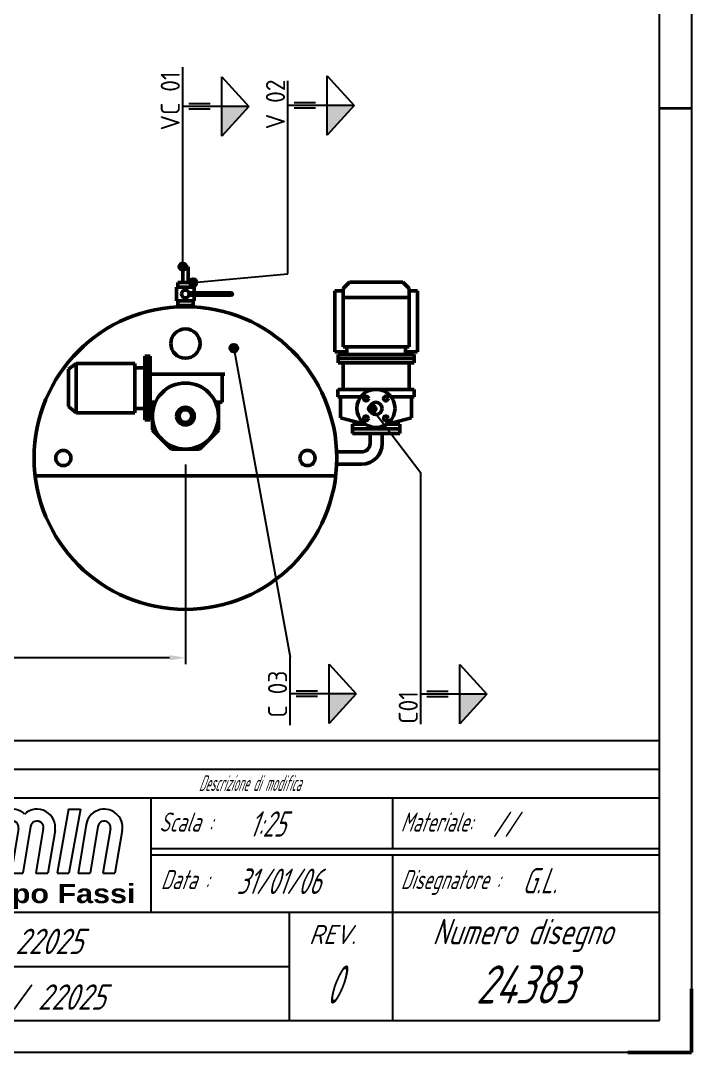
# Model space of a CAD drawing. Header units: millimetres. Extents: x 0 to 10500, y 0 to 7425.
# Drawn here: x 7863 to 10500, y 0 to 4057 of the extents above; entities that cross this region are included whole.
import ezdxf
from ezdxf.enums import TextEntityAlignment as Align

# ---------------------------------------------------------------- set-up
doc = ezdxf.new("R2010")
doc.units = ezdxf.units.MM
doc.header["$LTSCALE"] = 25
doc.linetypes.add('AM_ISO02W050', pattern=[7.5, 6, -1.5])
doc.linetypes.add('DAPIANO', pattern=[0])
for name, color, linetype, lineweight in [('AM_0', 7, 'Continuous', 50), ('AM_3', 6, 'AM_ISO02W050', 25), ('AM_5', 3, 'Continuous', 25), ('AM_8', 1, 'Continuous', 25), ('AM_BOR', 7, 'Continuous', 50)]:
    doc.layers.add(name, color=color, linetype=linetype, lineweight=lineweight)
doc.styles.get("Standard").update_dxf_attribs({"font": 'ISOCP.SHX'})
doc.dimstyles.new('AM_ISO$0', dxfattribs={"dimtxt": 3.5, "dimasz": 2.5, "dimexe": 1, "dimexo": 1, "dimgap": 1.5, "dimtad": 1, "dimdsep": 46, "dimtxsty": 'Standard', "dimcen": 0, "dimclrd": 256, "dimclre": 256, "dimclrt": 2, "dimadec": 0, "dimazin": 2, "dimtp": 0.1, "dimtm": 0.1, "dimtfac": 0.71, "dimtdec": 3, "dimtmove": 0, "dimatfit": 3, "dimfxl": 1, "dimlwd": -1, "dimlwe": -1, "dimarcsym": 1})

# ---------------------------------------------------------------- blocks, each defined once
blk = doc.blocks.new('AM_TMP2')
at = {"layer": 'AM_0', "color": 3, "linetype": 'Continuous'}
for p, q in [((4724.87, 1910.43), (3543.13, 1910.43)), ((4729, 1840.43), (4729, 1842.39))]:
    blk.add_line(p, q, dxfattribs=at)
for centre, radius in [((4134, 1840.43), 595), ((3654, 1840.43), 30), ((4614, 1840.43), 30), ((4134, 1675.43), 30), ((4134, 1390.43), 57.5)]:
    blk.add_circle(centre, radius, dxfattribs=at)
blk = doc.blocks.new('L')
at = {"layer": 'AM_0', "color": 3, "linetype": 'Continuous'}
for p, q in [((4004, 1730.43), (4079, 1805.43)), ((4189, 1805.43), (4079, 1805.43)), ((4189, 1805.43), (4264, 1730.43)), ((4004, 1620.43), (4004, 1730.43)), ((4264, 1620.43), (4264, 1730.43)), ((3974.97, 1440.43), (3974.97, 1690.43)), ((3975, 1690.43), (3995, 1690.43)), ((3984.97, 1440.43), (3984.97, 1690.43)), ((3995, 1440.43), (3995, 1690.43)), ((3674.97, 1638.28), (3704.97, 1662.43)), ((3674.97, 1490.43), (3674.97, 1638.28)), ((3704.97, 1662.43), (3934.97, 1662.43)), ((3704.97, 1662.43), (3704.97, 1468.43)), ((3934.97, 1468.43), (3934.97, 1662.43)), ((3934.97, 1645.43), (3974.97, 1645.43)), ((3995, 1620.43), (4016.21, 1620.43)), ((4251.79, 1620.43), (4278, 1620.43)), ((4278, 1510.43), (4278, 1620.43)), ((3995, 1510.43), (4289, 1510.43)), ((3995, 1510.43), (4278, 1510.43)), ((3704.97, 1468.43), (3674.97, 1490.43)), ((3704.97, 1468.43), (3934.97, 1468.43)), ((3934.97, 1485.43), (3974.97, 1485.43)), ((3975, 1440.43), (3995, 1440.43))]:
    blk.add_line(p, q, dxfattribs=at)
for radius in [130, 35, 25, 25]:
    blk.add_circle((4134, 1675.43), radius, dxfattribs=at)
blk = doc.blocks.new('AM_TMP28')
at = {"layer": 'AM_0', "color": 7, "linetype": 'Continuous'}
for p, q in [((4779, 2531.4), (4754, 2506.4)), ((4779, 2531.4), (4989, 2531.4)), ((4989, 2531.4), (5014, 2506.4)), ((4721, 2498.4), (4721, 2258.4)), ((4721, 2498.4), (4754, 2498.4)), ((4754, 2506.4), (4754, 2277.4)), ((5014, 2506.4), (5014, 2277.4)), ((5014, 2498.4), (5047, 2498.4)), ((5047, 2498.4), (5047, 2258.4)), ((4754, 2471.4), (5014, 2471.4)), ((4754, 2277.4), (5014, 2277.4)), ((4769, 2277.4), (4769, 2247.4)), ((4999, 2277.4), (4999, 2247.4)), ((4721, 2258.4), (4769, 2258.4)), ((4734, 2247.4), (4734, 2231.4)), ((4734, 2247.4), (5034, 2247.4)), ((4734, 2231.4), (5034, 2231.4)), ((4734, 2215.4), (4734, 2231.4)), ((4999, 2258.4), (5047, 2258.4)), ((5034, 2247.4), (5034, 2231.4)), ((5034, 2215.4), (5034, 2231.4)), ((4734, 2215.4), (5034, 2215.4)), ((4754, 2215.4), (4754, 2110.5)), ((5014, 2110.5), (5014, 2215.4)), ((4733.1, 2110.5), (4733.1, 2080.5)), ((4733.1, 2110.5), (5033.1, 2110.5)), ((5033.1, 2110.5), (5033.1, 2080.5)), ((4733.1, 2080.5), (4823.1, 2080.5)), ((4743.1, 2080.5), (4743.1, 1998.8)), ((4943.1, 2080.5), (5033.1, 2080.5)), ((5023.1, 2080.5), (5023.1, 1998.8)), ((4843.1, 1972), (4743.1, 1998.8)), ((4923.1, 1972), (5023.1, 1998.8)), ((4791.5, 1973.4), (4791.5, 1955.4)), ((4791.5, 1973.4), (4840.9, 1973.4)), ((4791.5, 1955.4), (4976.5, 1955.4)), ((4791.5, 1937.4), (4791.5, 1955.4)), ((4925.3, 1973.4), (4976.5, 1973.4)), ((4976.5, 1973.4), (4976.5, 1955.4)), ((4976.5, 1937.4), (4976.5, 1955.4)), ((4791.5, 1937.4), (4976.5, 1937.4)), ((4860, 1897.4), (4860, 1937.4)), ((4908, 1897.4), (4908, 1937.4)), ((4827, 1864.4), (4728.5, 1864.4)), ((4827, 1816.4), (4728.5, 1816.4))]:
    blk.add_line(p, q, dxfattribs=at)
for centre, radius in [((4883.1, 2035.5), 75), ((4844.2, 2074.3), 9), ((4922, 2074.3), 9), ((4883.1, 2035.5), 24), ((4844.2, 1996.6), 9), ((4922, 1996.6), 9)]:
    blk.add_circle(centre, radius, dxfattribs=at)
for radius in [33, 81]:
    blk.add_arc((4827, 1897.4), radius, 270, 0, dxfattribs=at)
blk = doc.blocks.new('AM_TMP211')
at = {"layer": 'AM_0', "color": 7, "linetype": 'Continuous'}
for p, q in [((4099, 1222.93), (4169, 1222.93)), ((4099, 1222.93), (4099, 1167.93)), ((4104, 1240.43), (4164, 1240.43)), ((4104, 1240.43), (4104, 1222.93)), ((4164, 1240.43), (4164, 1222.93)), ((4169, 1222.93), (4169, 1200.43)), ((4314, 1190.43), (4148.14, 1190.43)), ((4314, 1200.43), (4149, 1200.43)), ((4169, 1190.43), (4169, 1167.93)), ((4099, 1167.93), (4169, 1167.93)), ((4104, 1167.93), (4104, 1150.43)), ((4104, 1150.43), (4164, 1150.43)), ((4152.86, 1150.43), (4115.14, 1150.43)), ((4123.5, 1150.43), (4123.5, 1088.156)), ((4144.5, 1150.43), (4144.5, 1088.156)), ((4164, 1167.93), (4164, 1150.43)), ((4144.5, 1088.156), (4123.5, 1088.156))]:
    blk.add_line(p, q, dxfattribs=at)
blk.add_circle((4134, 1195.43), 15, dxfattribs=at)
blk.add_arc((4314, 1195.43), 5, 272.335, 87.6651, dxfattribs=at)
blk = doc.blocks.new('*D14')
at = {"layer": 'AM_5', "transparency": 16777216}
for p, q in [((6310.8, 2312.1), (6310.8, 1526.7)), ((8510.8, 2312.1), (8510.8, 1526.7)), ((8448.3, 1551.7), (6373.3, 1551.7))]:
    blk.add_line(p, q, dxfattribs=at)
for points in [[(6373.3, 1562.2), (6373.3, 1541.3), (6310.8, 1551.7)], [(8448.3, 1562.2), (8448.3, 1541.3), (8510.8, 1551.7)]]:
    blk.add_solid(points, dxfattribs=at)
at = {"layer": 'Defpoints', "color": 0, "transparency": 16777216}
for p in [(6310.8, 2337.1), (8510.8, 2337.1), (6310.8, 1551.7)]:
    blk.add_point(p, dxfattribs=at)
at = {"layer": 'AM_5', "color": 2, "transparency": 16777216, "insert": (7410.8, 1633), "char_height": 87.5, "attachment_point": 5}
blk.add_mtext('2200', dxfattribs=at)
blk = doc.blocks.new('A3')
for p, q in [((415, 5), (415, 292)), ((5, 5), (415, 5))]:
    blk.add_line(p, q)
at = {"layer": 'AM_BOR', "color": 1, "lineweight": 25}
for p, q in [((420, 297), (420, 0)), ((420, 0), (0, 0))]:
    blk.add_line(p, q, dxfattribs=at)
at = {"layer": 'AM_BOR', "color": 2, "lineweight": 35}
blk.add_line((415, 148.5), (420, 148.5), dxfattribs=at)
at = {"layer": 'AM_BOR'}
for q in [(420, 10), (410, 0)]:
    blk.add_line((420, 0), q, dxfattribs=at)
blk = doc.blocks.new('RAMALLUMIN')
at = {"color": 7, "linetype": 'Continuous'}
for p, q in [((0, 44), (-180, 44)), ((-169, 44), (-169, 35)), ((-149, 44), (-149, 35)), ((-126, 44), (-126, 35)), ((0, 35), (-180, 35)), ((-80, 35), (-80, 17)), ((-42, 35), (-42, 27)), ((-123.93, 26.54), (-122.77, 33.25)), ((-122.77, 33.25), (-120.9, 33.25)), ((-122.08, 26.21), (-120.9, 33.25)), ((-118.5, 26.53), (-117.34, 33.25)), ((-117.34, 33.25), (-115.47, 33.25)), ((-116.65, 26.21), (-115.47, 33.25)), ((-113.07, 26.54), (-111.91, 33.25)), ((-111.91, 33.25), (-110.04, 33.25)), ((-111.22, 26.21), (-110.04, 33.25)), ((-109.24, 25.88), (-108.02, 33.25)), ((-108.02, 33.25), (-106.15, 33.25)), ((-107.39, 25.59), (-106.15, 33.25)), ((-92.96, 33.25), (-94.76, 23.17)), ((-92.96, 33.25), (-91.09, 33.25)), ((-91.09, 33.25), (-92.89, 23.17)), ((-155.54, 30.83), (-156.78, 23.17)), ((-153.69, 30.53), (-154.91, 23.17)), ((-152.41, 29.4), (-152.67, 27.78)), ((-148.31, 30.83), (-149.55, 23.17)), ((-146.45, 30.58), (-146.78, 29.06)), ((-144.49, 30.12), (-144.76, 29.06)), ((-142.63, 29.88), (-143.79, 23.17)), ((-141.08, 30.83), (-142.32, 23.17)), ((-139.23, 30.53), (-140.45, 23.17)), ((-137.24, 30.2), (-138.43, 23.17)), ((-135.34, 30.53), (-136.56, 23.17)), ((-133.36, 30.2), (-134.54, 23.17)), ((-131.51, 29.88), (-132.67, 23.17)), ((-129.96, 30.83), (-131.2, 23.17)), ((-128.11, 30.58), (-128.43, 29.06)), ((-126.14, 30.12), (-126.41, 29.06)), ((-124.28, 29.88), (-125.44, 23.17)), ((-104.64, 30.83), (-105.88, 23.17)), ((-102.79, 30.53), (-104.01, 23.17)), ((-100.81, 30.2), (-101.99, 23.17)), ((-98.91, 30.53), (-100.12, 23.17)), ((-96.92, 30.2), (-98.1, 23.17)), ((-95.07, 29.88), (-96.23, 23.17)), ((-90.18, 30.83), (-91.42, 23.17)), ((-88.33, 30.53), (-89.55, 23.17)), ((-86.35, 30.2), (-87.53, 23.17)), ((-84.5, 29.88), (-85.66, 23.17)), ((-144.76, 29.06), (-146.78, 29.06)), ((-126.41, 29.06), (-128.43, 29.06)), ((-152.3, 26.83), (-152.89, 23.17)), ((-150.46, 26.52), (-151.02, 23.17)), ((-147.08, 27.2), (-147.68, 23.17)), ((-145.06, 27.2), (-147.08, 27.2)), ((-145.06, 27.2), (-145.66, 23.17)), ((-128.73, 27.2), (-129.33, 23.17)), ((-126.71, 27.2), (-128.73, 27.2)), ((-126.71, 27.2), (-127.31, 23.17)), ((-42, 26), (-42, 0)), ((-121.09, 25.04), (-119.51, 25.04)), ((-119.51, 25.04), (-119.51, 23.17)), ((-115.66, 25.04), (-114.08, 25.04)), ((-114.08, 25.04), (-114.08, 23.17)), ((-154.91, 23.17), (-156.78, 23.17)), ((-152.89, 23.17), (-151.02, 23.17)), ((-149.55, 23.17), (-147.68, 23.17)), ((-145.66, 23.17), (-143.79, 23.17)), ((-142.32, 23.17), (-140.45, 23.17)), ((-138.43, 23.17), (-136.56, 23.17)), ((-134.54, 23.17), (-132.67, 23.17)), ((-131.2, 23.17), (-129.33, 23.17)), ((-127.31, 23.17), (-125.44, 23.17)), ((-121.09, 23.17), (-119.51, 23.17)), ((-115.66, 23.17), (-114.08, 23.17)), ((-105.88, 23.17), (-104.01, 23.17)), ((-101.99, 23.17), (-100.12, 23.17)), ((-98.1, 23.17), (-96.23, 23.17)), ((-94.76, 23.17), (-92.89, 23.17)), ((-91.42, 23.17), (-89.55, 23.17)), ((-87.53, 23.17), (-85.66, 23.17)), ((0, 17), (-180, 17)), ((-169.8, 0), (-169.8, 17)), ((-58.25, 17), (-58.25, 0))]:
    blk.add_line(p, q, dxfattribs=at)
at = {"linetype": 'DAPIANO'}
blk.add_line((-180, 44), (-180, 0), dxfattribs=at)
at = {"color": 3, "linetype": 'Continuous'}
for p, q in [((0, 39.5), (-180, 39.5)), ((-165.67, 34.09), (-164.52, 34.09)), ((-163.37, 31.08), (-165.67, 34.09)), ((-162.64, 31.63), (-164.52, 34.09)), ((-163.97, 34.09), (-162.83, 34.09)), ((-162.3, 31.9), (-163.97, 34.09)), ((-161.58, 32.45), (-162.83, 34.09)), ((-162.28, 34.09), (-161.13, 34.09)), ((-161.23, 32.72), (-162.28, 34.09)), ((-160.51, 33.27), (-161.13, 34.09)), ((-166.96, 33.81), (-178.74, 18.46)), ((-165.81, 33.8), (-177.59, 18.46)), ((-165.54, 33.45), (-177.05, 18.46)), ((-164.96, 32.7), (-175.89, 18.46)), ((-164.96, 32.7), (-165.54, 33.45)), ((-164.69, 32.34), (-175.35, 18.46)), ((-164.12, 31.59), (-174.2, 18.46)), ((-164.12, 31.59), (-164.69, 32.34)), ((-167.09, 25.36), (-163.37, 30.21)), ((-162.64, 29.66), (-166.37, 24.8)), ((-162.3, 29.39), (-166.02, 24.54)), ((-161.58, 28.83), (-165.3, 23.99)), ((-164.96, 23.72), (-161.23, 28.57)), ((-160.51, 28.01), (-164.24, 23.17)), ((0, 27), (-80, 27)), ((0, 26), (-80, 26)), ((-165.05, 21.2), (-162.02, 18.46)), ((-164.76, 21.52), (-161.38, 18.46)), ((-164.15, 22.19), (-160.02, 18.46)), ((-166.56, 19.52), (-165.39, 18.46)), ((-165.95, 20.2), (-164.03, 18.46)), ((-165.66, 20.52), (-163.38, 18.46)), ((-177.59, 18.46), (-178.74, 18.46)), ((-175.89, 18.46), (-177.05, 18.46)), ((-174.2, 18.46), (-175.35, 18.46)), ((-164.03, 18.46), (-165.39, 18.46)), ((-162.02, 18.46), (-163.38, 18.46)), ((-160.02, 18.46), (-161.38, 18.46)), ((-180, 8.5), (-58.25, 8.5))]:
    blk.add_line(p, q, dxfattribs=at)
blk.add_circle((-169.27, 33.38), 0.797, dxfattribs=at)
for centre, radius, start, end in [((-166.39, 33.38), 0.716, 37.0199, 142.98), ((-163.94, 30.65), 3.41, 322.445, 37.4711), ((-163.94, 30.65), 4.32, 322.454, 37.4451), ((-163.94, 30.65), 0.714, 322.471, 37.437), ((-163.93, 30.65), 1.62, 322.481, 37.4257), ((-163.94, 30.65), 2.06, 322.479, 37.4362), ((-163.94, 30.65), 2.97, 322.454, 37.471), ((-163.67, 22.73), 4.32, 142.447, 227.885), ((-163.67, 22.73), 3.41, 142.481, 227.842), ((-163.67, 22.73), 2.97, 142.472, 227.803), ((-163.67, 22.73), 2.06, 142.454, 227.876), ((-163.67, 22.73), 1.63, 142.445, 227.849), ((-163.67, 22.73), 0.722, 142.454, 227.902)]:
    blk.add_arc(centre, radius, start, end, dxfattribs=at)
at = {"color": 7, "linetype": 'Continuous'}
for centre, radius, start, end in [((-152.7, 30.37), 2.88, 313.405, 170.827), ((-145.47, 30.37), 2.88, 350.208, 170.835), ((-138.24, 30.37), 2.88, 47.375, 170.82), ((-134.35, 30.37), 2.88, 350.199, 132.556), ((-127.12, 30.37), 2.88, 350.208, 170.835), ((-101.8, 30.37), 2.88, 47.375, 170.82), ((-97.91, 30.37), 2.88, 350.208, 132.556), ((-87.34, 30.37), 2.88, 350.218, 170.81), ((-152.7, 30.37), 1.01, 286.495, 170.628), ((-145.47, 30.37), 1.01, 345.758, 168.018), ((-138.24, 30.37), 1.01, 350.428, 170.643), ((-134.35, 30.37), 1.01, 350.428, 170.634), ((-127.12, 30.37), 1.01, 345.758, 168.018), ((-101.8, 30.37), 1.01, 350.428, 170.634), ((-97.91, 30.37), 1.01, 350.409, 170.661), ((-87.34, 30.37), 1.01, 350.428, 170.643), ((-153.3, 26.99), 1.01, 350.897, 51.1434), ((-153.3, 26.99), 2.88, 350.481, 26.4345), ((-121.09, 26.05), 2.88, 170.208, 270), ((-121.09, 26.05), 1.01, 170.428, 270), ((-115.66, 26.05), 2.88, 170.218, 270), ((-115.66, 26.05), 1.01, 170.428, 270), ((-110.23, 26.05), 2.88, 170.208, 350.827), ((-110.23, 26.05), 1.01, 170.428, 350.643)]:
    blk.add_arc(centre, radius, start, end, dxfattribs=at)
at = {"color": 1, "linetype": 'Continuous', "oblique": 20, "width": 0.5}
for s, p in [('Indice', (-174, 36.1)), ('Data', (-159, 36.1)), ('Verificato', (-137.5, 36.1)), ('Descrizione di modifica', (-64.47, 36.1))]:
    blk.add_text(s, height=2.5, dxfattribs=at).set_placement(p, align=Align.CENTER)
at = {"color": 3, "linetype": 'Continuous'}
blk.add_text('R', height=0.864, dxfattribs=at).set_placement((-169.52, 32.95))
at = {"color": 3, "linetype": 'Continuous', "oblique": 20}
for s, height, width, p in [('Scala :', 3, 0.75, (-78.7, 29.73)), ('Materiale:', 3, 0.7, (-40.72, 29.73)), ('Data :', 3, 0.75, (-78.46, 20.68)), ('Disegnatore :', 3, 0.7, (-40.72, 20.68)), ('Bienate di Magnago - Italy', 3.5, 0.7, (-156.78, 18.44)), ('Numero disegno', 4, 0.8, (-35.74, 11.99))]:
    blk.add_text(s, height=height, dxfattribs=dict(at, width=width)).set_placement(p)
blk.add_text('REV.', height=3, dxfattribs=at).set_placement((-55.15, 12.04))
at = {"color": 2, "insert": (-113.34, 17.57), "char_height": 3, "attachment_point": 7}
blk.add_mtext('{\\fArial Black|b1|i0|c0|p34;Gruppo Fassi}', dxfattribs=at)
at = {"color": 3, "linetype": 'Continuous', "oblique": 20, "width": 0.7}
for tag, p in [('INDICE', (-174.38, 40.36)), ('DATAREV', (-158.57, 40.36)), ('VERIFICATO', (-137.17, 40.36)), ('DESCRIZMOD', (-62.08, 40.36))]:
    blk.add_attdef(tag, text='', height=2.5, dxfattribs=at).set_placement(p, align=Align.CENTER)
at = {"color": 2, "linetype": 'Continuous', "oblique": 20, "width": 0.7}
for tag, p in [('GEN-TITLE-SCA', (-64.53, 28.92)), ('MATERIALE', (-26.31, 28.88)), ('DATA', (-66.53, 19.91)), ('DISEGN.', (-21.62, 20)), ('P1', (-178.08, 10.45)), ('P2', (-178.08, 1.7))]:
    blk.add_attdef(tag, p, '', height=4, dxfattribs=at)
at = {"color": 7, "linetype": 'Continuous', "oblique": 20, "width": 0.85}
for tag, p in [('DESCRIZIONE1', (-167.25, 10.45)), ('DESCRIZIONE2', (-167.97, 1.7))]:
    blk.add_attdef(tag, p, '', height=4, dxfattribs=at)
at = {"color": 7, "linetype": 'Continuous', "oblique": 20}
for tag, width, p in [('REV', 0.55, (-51.41, 2.68)), ('DISEGNO', 0.8, (-21.14, 2.68))]:
    blk.add_attdef(tag, text='', height=6, dxfattribs=dict(at, width=width)).set_placement(p, align=Align.CENTER)

msp = doc.modelspace()

# ---------------------------------------------------------------- linework, layer by layer
msp.add_line((9244.768, 2531.034), (9435.958, 2279.446))
at = {"layer": 'AM_3', "color": 1, "linetype": 'Continuous'}
for p, q in [((8500.064, 3106.022), (8483.664, 3089.617)), ((8483.664, 3089.147), (8500.514, 3106.022)), ((8483.664, 3090.102), (8499.564, 3106.007)), ((8501.014, 3106.007), (8483.664, 3088.687)), ((8483.714, 3088.237), (8501.464, 3105.982)), ((8499.064, 3105.977), (8483.714, 3090.602)), ((8501.864, 3105.947), (8483.714, 3087.802)), ((8483.764, 3091.122), (8498.564, 3105.927)), ((8483.764, 3087.377), (8502.314, 3105.902)), ((8498.014, 3105.862), (8483.814, 3091.662)), ((8502.714, 3105.847), (8483.814, 3086.962)), ((8483.914, 3086.552), (8503.114, 3105.782)), ((8483.914, 3092.217), (8497.464, 3105.772)), ((8503.514, 3105.712), (8483.964, 3086.157)), ((8496.864, 3105.662), (8484.014, 3092.802)), ((8484.064, 3085.767), (8503.914, 3105.632)), ((8504.314, 3105.542), (8484.164, 3085.382)), ((8484.164, 3093.417), (8496.264, 3105.522)), ((8484.214, 3085.007), (8504.664, 3105.442)), ((8495.614, 3105.342), (8484.314, 3094.062)), ((8505.064, 3105.342), (8484.364, 3084.642)), ((8484.464, 3084.282), (8505.414, 3105.232)), ((8484.564, 3094.757), (8494.914, 3105.122)), ((8505.764, 3105.112), (8484.564, 3083.927)), ((8484.714, 3083.577), (8506.114, 3104.987)), ((8506.464, 3104.857), (8484.814, 3083.237)), ((8494.164, 3104.847), (8484.814, 3095.502)), ((8484.964, 3082.902), (8506.764, 3104.722)), ((8507.114, 3104.577), (8485.114, 3082.572)), ((8485.164, 3096.327), (8493.364, 3104.492)), ((8485.264, 3082.252), (8507.414, 3104.432)), ((8507.764, 3104.277), (8485.414, 3081.932)), ((8485.564, 3081.622), (8508.064, 3104.117)), ((8492.414, 3104.022), (8485.664, 3097.267)), ((8508.364, 3103.952), (8485.714, 3081.312)), ((8485.914, 3081.012), (8508.664, 3103.782)), ((8508.964, 3103.607), (8486.064, 3080.717)), ((8486.264, 3080.427), (8509.264, 3103.427)), ((8486.364, 3098.427), (8491.264, 3103.337)), ((8509.564, 3103.242), (8486.464, 3080.142)), ((8486.614, 3079.857), (8509.814, 3103.052)), ((8510.114, 3102.857), (8486.814, 3079.582)), ((8487.014, 3079.312), (8510.364, 3102.657)), ((8510.614, 3102.452), (8487.214, 3079.047)), ((8487.464, 3078.787), (8510.914, 3102.242)), ((8511.164, 3102.027), (8487.664, 3078.527)), ((8489.314, 3101.852), (8487.814, 3100.382)), ((8487.864, 3078.277), (8511.414, 3101.807)), ((8511.664, 3101.582), (8488.114, 3078.032)), ((8488.314, 3077.787), (8511.914, 3101.352)), ((8512.114, 3101.117), (8488.564, 3077.552)), ((8488.814, 3077.317), (8512.364, 3100.877)), ((8512.614, 3100.637), (8489.064, 3077.087)), ((8489.314, 3076.867), (8512.814, 3100.387)), ((8513.014, 3100.137), (8489.564, 3076.647)), ((8489.814, 3076.432), (8513.264, 3099.877)), ((8513.464, 3099.617), (8490.064, 3076.222)), ((8490.314, 3076.022), (8513.664, 3099.347)), ((8513.864, 3099.077), (8490.614, 3075.822)), ((8490.864, 3075.627), (8514.064, 3098.802)), ((8514.264, 3098.517), (8491.164, 3075.437)), ((8491.464, 3075.252), (8514.414, 3098.232)), ((8514.614, 3097.942), (8491.764, 3075.072)), ((8492.014, 3074.897), (8514.764, 3097.642)), ((8514.964, 3097.342), (8492.364, 3074.727)), ((8492.664, 3074.567), (8515.114, 3097.032)), ((8515.264, 3096.722), (8492.964, 3074.407)), ((8493.264, 3074.252), (8515.414, 3096.402)), ((8515.564, 3096.077), (8493.614, 3074.107)), ((8493.914, 3073.967), (8515.714, 3095.747)), ((8515.864, 3095.412), (8494.264, 3073.832)), ((8494.614, 3073.702), (8515.964, 3095.067)), ((8516.114, 3094.722), (8494.964, 3073.577)), ((8495.314, 3073.462), (8516.214, 3094.367)), ((8516.314, 3094.002), (8495.664, 3073.352)), ((8496.064, 3073.252), (8516.414, 3093.632)), ((8516.514, 3093.257), (8496.414, 3073.157)), ((8496.814, 3073.067), (8516.614, 3092.872)), ((8516.714, 3092.482), (8497.214, 3072.987)), ((8497.614, 3072.917), (8516.764, 3092.082)), ((8516.814, 3091.672), (8498.014, 3072.852)), ((8498.414, 3072.802), (8516.864, 3091.257)), ((8516.914, 3090.827), (8498.864, 3072.757)), ((8499.314, 3072.722), (8516.964, 3090.387)), ((8516.964, 3089.942), (8499.764, 3072.702)), ((8500.214, 3072.692), (8516.964, 3089.477)), ((8516.964, 3089.002), (8500.664, 3072.697)), ((8501.164, 3072.712), (8516.964, 3088.517)), ((8516.914, 3088.012), (8501.664, 3072.747)), ((8502.214, 3072.797), (8516.864, 3087.487)), ((8516.814, 3086.947), (8502.714, 3072.867)), ((8503.314, 3072.957), (8516.714, 3086.382)), ((8516.614, 3085.792), (8503.864, 3073.077)), ((8504.514, 3073.227), (8516.464, 3085.172)), ((8516.264, 3084.517), (8505.164, 3073.412)), ((8505.864, 3073.642), (8516.064, 3083.817)), ((8515.764, 3083.057), (8506.614, 3073.927)), ((8507.464, 3074.302), (8515.364, 3082.212)), ((8514.864, 3081.242), (8508.464, 3074.802)), ((8509.664, 3075.557), (8514.114, 3080.017)), ((8540.564, 3043.748), (8524.164, 3027.343)), ((8524.164, 3026.873), (8541.014, 3043.748)), ((8524.164, 3027.828), (8540.064, 3043.733)), ((8541.514, 3043.733), (8524.164, 3026.413)), ((8524.214, 3025.963), (8541.964, 3043.708)), ((8539.564, 3043.703), (8524.214, 3028.328)), ((8542.364, 3043.673), (8524.214, 3025.528)), ((8524.264, 3028.848), (8539.064, 3043.653)), ((8524.264, 3025.103), (8542.814, 3043.628)), ((8538.514, 3043.588), (8524.314, 3029.388)), ((8543.214, 3043.573), (8524.314, 3024.688)), ((8524.414, 3024.278), (8543.614, 3043.508)), ((8524.414, 3029.943), (8537.964, 3043.498)), ((8544.014, 3043.438), (8524.464, 3023.883)), ((8537.364, 3043.388), (8524.514, 3030.528)), ((8524.564, 3023.493), (8544.414, 3043.358)), ((8544.814, 3043.268), (8524.664, 3023.108)), ((8524.664, 3031.143), (8536.764, 3043.248)), ((8524.714, 3022.733), (8545.164, 3043.168)), ((8536.114, 3043.068), (8524.814, 3031.788)), ((8545.564, 3043.068), (8524.864, 3022.368)), ((8524.964, 3022.008), (8545.914, 3042.958)), ((8525.064, 3032.483), (8535.414, 3042.848)), ((8546.264, 3042.838), (8525.064, 3021.653)), ((8525.214, 3021.303), (8546.614, 3042.713)), ((8546.964, 3042.583), (8525.314, 3020.963)), ((8534.664, 3042.573), (8525.314, 3033.228)), ((8525.464, 3020.628), (8547.264, 3042.448)), ((8547.614, 3042.303), (8525.614, 3020.298)), ((8525.664, 3034.053), (8533.864, 3042.218)), ((8525.764, 3019.978), (8547.914, 3042.158)), ((8548.264, 3042.003), (8525.914, 3019.658)), ((8526.064, 3019.348), (8548.564, 3041.843)), ((8532.914, 3041.748), (8526.164, 3034.993)), ((8548.864, 3041.678), (8526.214, 3019.038)), ((8526.414, 3018.738), (8549.164, 3041.508)), ((8549.464, 3041.333), (8526.564, 3018.443)), ((8526.764, 3018.153), (8549.764, 3041.153)), ((8526.864, 3036.153), (8531.764, 3041.063)), ((8550.064, 3040.968), (8526.964, 3017.868)), ((8527.114, 3017.583), (8550.314, 3040.778)), ((8550.614, 3040.583), (8527.314, 3017.308)), ((8527.514, 3017.038), (8550.864, 3040.383)), ((8551.114, 3040.178), (8527.714, 3016.773)), ((8527.964, 3016.513), (8551.414, 3039.968)), ((8551.664, 3039.753), (8528.164, 3016.253)), ((8529.814, 3039.578), (8528.314, 3038.108)), ((8528.364, 3016.003), (8551.914, 3039.533)), ((8552.164, 3039.308), (8528.614, 3015.758)), ((8528.814, 3015.513), (8552.414, 3039.078)), ((8552.614, 3038.843), (8529.064, 3015.278)), ((8529.314, 3015.043), (8552.864, 3038.603)), ((8553.114, 3038.363), (8529.564, 3014.813)), ((8529.814, 3014.593), (8553.314, 3038.113)), ((8553.514, 3037.863), (8530.064, 3014.373)), ((8530.314, 3014.158), (8553.764, 3037.603)), ((8553.964, 3037.343), (8530.564, 3013.948)), ((8530.814, 3013.748), (8554.164, 3037.073)), ((8554.364, 3036.803), (8531.114, 3013.548)), ((8531.364, 3013.353), (8554.564, 3036.528)), ((8554.764, 3036.243), (8531.664, 3013.163)), ((8531.964, 3012.978), (8554.914, 3035.958)), ((8555.114, 3035.668), (8532.264, 3012.798)), ((8532.514, 3012.623), (8555.264, 3035.368)), ((8555.464, 3035.068), (8532.864, 3012.453)), ((8533.164, 3012.293), (8555.614, 3034.758)), ((8555.764, 3034.448), (8533.464, 3012.133)), ((8533.764, 3011.978), (8555.914, 3034.128)), ((8556.064, 3033.803), (8534.114, 3011.833)), ((8534.414, 3011.693), (8556.214, 3033.473)), ((8556.364, 3033.138), (8534.764, 3011.558)), ((8535.114, 3011.428), (8556.464, 3032.793)), ((8556.614, 3032.448), (8535.464, 3011.303)), ((8535.814, 3011.188), (8556.714, 3032.093)), ((8556.814, 3031.728), (8536.164, 3011.078)), ((8536.564, 3010.978), (8556.914, 3031.358)), ((8557.014, 3030.983), (8536.914, 3010.883)), ((8537.314, 3010.793), (8557.114, 3030.598)), ((8557.214, 3030.208), (8537.714, 3010.713)), ((8538.114, 3010.643), (8557.264, 3029.808)), ((8557.314, 3029.398), (8538.514, 3010.578)), ((8538.914, 3010.528), (8557.364, 3028.983)), ((8557.414, 3028.553), (8539.364, 3010.483)), ((8539.814, 3010.448), (8557.464, 3028.113)), ((8557.464, 3027.668), (8540.264, 3010.428)), ((8540.714, 3010.418), (8557.464, 3027.203)), ((8557.464, 3026.728), (8541.164, 3010.423)), ((8541.664, 3010.438), (8557.464, 3026.243)), ((8557.414, 3025.738), (8542.164, 3010.473)), ((8542.714, 3010.523), (8557.364, 3025.213)), ((8557.314, 3024.673), (8543.214, 3010.593)), ((8543.814, 3010.683), (8557.214, 3024.108)), ((8557.114, 3023.518), (8544.364, 3010.803)), ((8545.014, 3010.953), (8556.964, 3022.898)), ((8556.764, 3022.243), (8545.664, 3011.138)), ((8546.364, 3011.368), (8556.564, 3021.543)), ((8556.264, 3020.783), (8547.114, 3011.653)), ((8547.964, 3012.028), (8555.864, 3019.938)), ((8555.364, 3018.968), (8548.964, 3012.528)), ((8550.164, 3013.283), (8554.614, 3017.743)), ((8700.901, 2785.513), (8684.501, 2769.108)), ((8684.501, 2768.638), (8701.351, 2785.513)), ((8684.501, 2769.593), (8700.401, 2785.498)), ((8701.851, 2785.498), (8684.501, 2768.178)), ((8684.551, 2767.728), (8702.301, 2785.473)), ((8699.901, 2785.468), (8684.551, 2770.093)), ((8702.701, 2785.438), (8684.551, 2767.293)), ((8684.601, 2770.613), (8699.401, 2785.418)), ((8684.601, 2766.868), (8703.151, 2785.393)), ((8698.851, 2785.353), (8684.651, 2771.153)), ((8703.551, 2785.338), (8684.651, 2766.453)), ((8684.751, 2766.043), (8703.951, 2785.273)), ((8684.751, 2771.708), (8698.301, 2785.263)), ((8704.351, 2785.203), (8684.801, 2765.648)), ((8697.701, 2785.153), (8684.851, 2772.293)), ((8684.901, 2765.258), (8704.751, 2785.123)), ((8705.151, 2785.033), (8685.001, 2764.873)), ((8685.001, 2772.908), (8697.101, 2785.013)), ((8685.051, 2764.498), (8705.501, 2784.933)), ((8696.451, 2784.833), (8685.151, 2773.553)), ((8705.901, 2784.833), (8685.201, 2764.133)), ((8685.301, 2763.773), (8706.251, 2784.723)), ((8685.401, 2774.248), (8695.751, 2784.613)), ((8706.601, 2784.603), (8685.401, 2763.418)), ((8685.551, 2763.068), (8706.951, 2784.478)), ((8707.301, 2784.348), (8685.651, 2762.728)), ((8695.001, 2784.338), (8685.651, 2774.993)), ((8685.801, 2762.393), (8707.601, 2784.213)), ((8707.951, 2784.068), (8685.951, 2762.063)), ((8686.001, 2775.818), (8694.201, 2783.983)), ((8686.101, 2761.743), (8708.251, 2783.923)), ((8708.601, 2783.768), (8686.251, 2761.423)), ((8686.401, 2761.113), (8708.901, 2783.608)), ((8693.251, 2783.513), (8686.501, 2776.758)), ((8709.201, 2783.443), (8686.551, 2760.803)), ((8686.751, 2760.503), (8709.501, 2783.273)), ((8709.801, 2783.098), (8686.901, 2760.208)), ((8687.101, 2759.918), (8710.101, 2782.918)), ((8687.201, 2777.918), (8692.101, 2782.828)), ((8710.401, 2782.733), (8687.301, 2759.633)), ((8687.451, 2759.348), (8710.651, 2782.543)), ((8710.951, 2782.348), (8687.651, 2759.073)), ((8687.851, 2758.803), (8711.201, 2782.148)), ((8711.451, 2781.943), (8688.051, 2758.538)), ((8688.301, 2758.278), (8711.751, 2781.733)), ((8712.001, 2781.518), (8688.501, 2758.018)), ((8690.151, 2781.343), (8688.651, 2779.873)), ((8688.701, 2757.768), (8712.251, 2781.298)), ((8712.501, 2781.073), (8688.951, 2757.523)), ((8689.151, 2757.278), (8712.751, 2780.843)), ((8712.951, 2780.608), (8689.401, 2757.043)), ((8689.651, 2756.808), (8713.201, 2780.368)), ((8713.451, 2780.128), (8689.901, 2756.578)), ((8690.151, 2756.358), (8713.651, 2779.878)), ((8713.851, 2779.628), (8690.401, 2756.138)), ((8690.651, 2755.923), (8714.101, 2779.368)), ((8714.301, 2779.108), (8690.901, 2755.713)), ((8691.151, 2755.513), (8714.501, 2778.838)), ((8714.701, 2778.568), (8691.451, 2755.313)), ((8691.701, 2755.118), (8714.901, 2778.293)), ((8715.101, 2778.008), (8692.001, 2754.928)), ((8692.301, 2754.743), (8715.251, 2777.723)), ((8715.451, 2777.433), (8692.601, 2754.563)), ((8692.851, 2754.388), (8715.601, 2777.133)), ((8715.801, 2776.833), (8693.201, 2754.218)), ((8693.501, 2754.058), (8715.951, 2776.523)), ((8716.101, 2776.213), (8693.801, 2753.898)), ((8694.101, 2753.743), (8716.251, 2775.893)), ((8716.401, 2775.568), (8694.451, 2753.598)), ((8694.751, 2753.458), (8716.551, 2775.238)), ((8716.701, 2774.903), (8695.101, 2753.323)), ((8695.451, 2753.193), (8716.801, 2774.558)), ((8716.951, 2774.213), (8695.801, 2753.068)), ((8696.151, 2752.953), (8717.051, 2773.858)), ((8717.151, 2773.493), (8696.501, 2752.843)), ((8696.901, 2752.743), (8717.251, 2773.123)), ((8717.351, 2772.748), (8697.251, 2752.648)), ((8697.651, 2752.558), (8717.451, 2772.363)), ((8717.551, 2771.973), (8698.051, 2752.478)), ((8698.451, 2752.408), (8717.601, 2771.573)), ((8717.651, 2771.163), (8698.851, 2752.343)), ((8699.251, 2752.293), (8717.701, 2770.748)), ((8717.751, 2770.318), (8699.701, 2752.248)), ((8700.151, 2752.213), (8717.801, 2769.878)), ((8717.801, 2769.433), (8700.601, 2752.193)), ((8701.051, 2752.183), (8717.801, 2768.968)), ((8717.801, 2768.493), (8701.501, 2752.188)), ((8702.001, 2752.203), (8717.801, 2768.008)), ((8717.751, 2767.503), (8702.501, 2752.238)), ((8703.051, 2752.288), (8717.701, 2766.978)), ((8717.651, 2766.438), (8703.551, 2752.358)), ((8704.151, 2752.448), (8717.551, 2765.873)), ((8717.451, 2765.283), (8704.701, 2752.568)), ((8705.351, 2752.718), (8717.301, 2764.663)), ((8717.101, 2764.008), (8706.001, 2752.903)), ((8706.701, 2753.133), (8716.901, 2763.308)), ((8716.601, 2762.548), (8707.451, 2753.418)), ((8708.301, 2753.793), (8716.201, 2761.703)), ((8715.701, 2760.733), (8709.301, 2754.293)), ((8710.501, 2755.048), (8714.951, 2759.508)), ((9244.518, 2547.699), (9228.118, 2531.294)), ((9228.118, 2530.824), (9244.968, 2547.699)), ((9228.118, 2531.779), (9244.018, 2547.684)), ((9245.468, 2547.684), (9228.118, 2530.364)), ((9228.168, 2529.914), (9245.918, 2547.659)), ((9243.518, 2547.654), (9228.168, 2532.279)), ((9246.318, 2547.624), (9228.168, 2529.479)), ((9228.218, 2532.799), (9243.018, 2547.604)), ((9228.218, 2529.054), (9246.768, 2547.579)), ((9242.468, 2547.539), (9228.268, 2533.339)), ((9247.168, 2547.524), (9228.268, 2528.639)), ((9228.368, 2528.229), (9247.568, 2547.459)), ((9228.368, 2533.894), (9241.918, 2547.449)), ((9247.968, 2547.389), (9228.418, 2527.834)), ((9241.318, 2547.339), (9228.468, 2534.479)), ((9228.518, 2527.444), (9248.368, 2547.309)), ((9248.768, 2547.219), (9228.618, 2527.059)), ((9228.618, 2535.094), (9240.718, 2547.199)), ((9228.668, 2526.684), (9249.118, 2547.119)), ((9240.068, 2547.019), (9228.768, 2535.739)), ((9249.518, 2547.019), (9228.818, 2526.319)), ((9228.918, 2525.959), (9249.868, 2546.909)), ((9229.018, 2536.434), (9239.368, 2546.799)), ((9250.218, 2546.789), (9229.018, 2525.604)), ((9229.168, 2525.254), (9250.568, 2546.664)), ((9250.918, 2546.534), (9229.268, 2524.914)), ((9238.618, 2546.524), (9229.268, 2537.179)), ((9229.418, 2524.579), (9251.218, 2546.399)), ((9251.568, 2546.254), (9229.568, 2524.249)), ((9229.618, 2538.004), (9237.818, 2546.169)), ((9229.718, 2523.929), (9251.868, 2546.109)), ((9252.218, 2545.954), (9229.868, 2523.609)), ((9230.018, 2523.299), (9252.518, 2545.794)), ((9236.868, 2545.699), (9230.118, 2538.944)), ((9252.818, 2545.629), (9230.168, 2522.989)), ((9230.368, 2522.689), (9253.118, 2545.459)), ((9253.418, 2545.284), (9230.518, 2522.394)), ((9230.718, 2522.104), (9253.718, 2545.104)), ((9230.818, 2540.104), (9235.718, 2545.014)), ((9254.018, 2544.919), (9230.918, 2521.819)), ((9231.068, 2521.534), (9254.268, 2544.729)), ((9254.568, 2544.534), (9231.268, 2521.259)), ((9231.468, 2520.989), (9254.818, 2544.334)), ((9255.068, 2544.129), (9231.668, 2520.724)), ((9231.918, 2520.464), (9255.368, 2543.919)), ((9255.618, 2543.704), (9232.118, 2520.204)), ((9233.768, 2543.529), (9232.268, 2542.059)), ((9232.318, 2519.954), (9255.868, 2543.484)), ((9256.118, 2543.259), (9232.568, 2519.709)), ((9232.768, 2519.464), (9256.368, 2543.029)), ((9256.568, 2542.794), (9233.018, 2519.229)), ((9233.268, 2518.994), (9256.818, 2542.554)), ((9257.068, 2542.314), (9233.518, 2518.764)), ((9233.768, 2518.544), (9257.268, 2542.064)), ((9257.468, 2541.814), (9234.018, 2518.324)), ((9234.268, 2518.109), (9257.718, 2541.554)), ((9257.918, 2541.294), (9234.518, 2517.899)), ((9234.768, 2517.699), (9258.118, 2541.024)), ((9258.318, 2540.754), (9235.068, 2517.499)), ((9235.318, 2517.304), (9258.518, 2540.479)), ((9258.718, 2540.194), (9235.618, 2517.114)), ((9235.918, 2516.929), (9258.868, 2539.909)), ((9259.068, 2539.619), (9236.218, 2516.749)), ((9236.468, 2516.574), (9259.218, 2539.319)), ((9259.418, 2539.019), (9236.818, 2516.404)), ((9237.118, 2516.244), (9259.568, 2538.709)), ((9259.718, 2538.399), (9237.418, 2516.084)), ((9237.718, 2515.929), (9259.868, 2538.079)), ((9260.018, 2537.754), (9238.068, 2515.784)), ((9238.368, 2515.644), (9260.168, 2537.424)), ((9260.318, 2537.089), (9238.718, 2515.509)), ((9239.068, 2515.379), (9260.418, 2536.744)), ((9260.568, 2536.399), (9239.418, 2515.254)), ((9239.768, 2515.139), (9260.668, 2536.044)), ((9260.768, 2535.679), (9240.118, 2515.029)), ((9240.518, 2514.929), (9260.868, 2535.309)), ((9260.968, 2534.934), (9240.868, 2514.834)), ((9241.268, 2514.744), (9261.068, 2534.549)), ((9261.168, 2534.159), (9241.668, 2514.664)), ((9242.068, 2514.594), (9261.218, 2533.759)), ((9261.268, 2533.349), (9242.468, 2514.529)), ((9242.868, 2514.479), (9261.318, 2532.934)), ((9261.368, 2532.504), (9243.318, 2514.434)), ((9243.768, 2514.399), (9261.418, 2532.064)), ((9261.418, 2531.619), (9244.218, 2514.379)), ((9244.668, 2514.369), (9261.418, 2531.154)), ((9261.418, 2530.679), (9245.118, 2514.374)), ((9245.618, 2514.389), (9261.418, 2530.194)), ((9261.368, 2529.689), (9246.118, 2514.424)), ((9246.668, 2514.474), (9261.318, 2529.164)), ((9261.268, 2528.624), (9247.168, 2514.544)), ((9247.768, 2514.634), (9261.168, 2528.059)), ((9261.068, 2527.469), (9248.318, 2514.754)), ((9248.968, 2514.904), (9260.918, 2526.849)), ((9260.718, 2526.194), (9249.618, 2515.089)), ((9250.318, 2515.319), (9260.518, 2525.494)), ((9260.218, 2524.734), (9251.068, 2515.604)), ((9251.918, 2515.979), (9259.818, 2523.889)), ((9259.318, 2522.919), (9252.918, 2516.479)), ((9254.118, 2517.234), (9258.568, 2521.694))]:
    msp.add_line(p, q, dxfattribs=at)
for centre in [(8500.314, 3089.357), (8540.814, 3027.083), (8701.151, 2768.848), (9244.768, 2531.034)]:
    msp.add_circle(centre, 16.665, dxfattribs=at)
at = {"layer": 'AM_5'}
for p, q in [((8500.314, 3089.357), (8500.314, 3874.418)), ((8653.964, 3835.536), (8760.064, 3718.836)), ((8653.964, 3602.086), (8653.964, 3835.536)), ((8914.036, 3061.541), (8914.036, 3820.054)), ((9067.686, 3840.104), (9173.786, 3723.404)), ((9067.686, 3606.654), (9067.686, 3840.104)), ((9022.436, 3734.004), (8938.536, 3734.004)), ((8760.064, 3718.836), (8500.314, 3718.836)), ((8608.714, 3729.436), (8524.814, 3729.436)), ((8608.714, 3708.236), (8524.814, 3708.236)), ((8760.064, 3718.836), (8653.964, 3602.086)), ((9173.786, 3723.404), (8914.036, 3723.404)), ((9022.436, 3712.804), (8938.536, 3712.804)), ((9173.786, 3723.404), (9067.686, 3606.654)), ((8540.814, 3027.083), (8914.036, 3061.541)), ((8701.151, 2768.848), (8922.258, 1553.848)), ((9435.896, 1290.558), (9435.958, 2279.446)), ((8922.258, 1286.355), (8922.258, 1553.848)), ((9075.908, 1526.655), (9182.008, 1409.955)), ((9075.908, 1293.205), (9075.908, 1526.655)), ((9589.546, 1291.26), (9589.575, 1524.71)), ((9589.575, 1524.71), (9695.661, 1407.997)), ((9030.658, 1420.555), (8946.758, 1420.555)), ((9182.008, 1409.955), (8922.258, 1409.955)), ((9030.658, 1399.355), (8946.758, 1399.355)), ((9182.008, 1409.955), (9075.908, 1293.205)), ((9695.661, 1407.997), (9435.911, 1408.029)), ((9544.309, 1397.415), (9460.409, 1397.426)), ((9544.312, 1418.615), (9460.412, 1418.626)), ((9695.661, 1407.997), (9589.546, 1291.26))]:
    msp.add_line(p, q, dxfattribs=at)
at = {"layer": 'AM_8'}
for points in [[(8653.964, 3718.836), (8653.964, 3602.086), (8760.064, 3718.836)], [(9067.686, 3723.404), (9067.686, 3606.654), (9173.786, 3723.404)], [(9075.908, 1409.955), (9075.908, 1293.205), (9182.008, 1409.955)], [(9589.561, 1408.029), (9589.561, 1291.279), (9695.661, 1408.029)]]:
    msp.add_solid(points, dxfattribs=at)

# ---------------------------------------------------------------- block references
at = {"lineweight": 0, "xscale": 25, "yscale": 25, "zscale": 25}
msp.add_blockref('A3', (0, 0), dxfattribs=at)
at = {"xscale": -1, "rotation": 180}
for name in ['AM_TMP2', 'L']:
    msp.add_blockref(name, (4376.814, 4177.513), dxfattribs=at)
at = {"lineweight": 0, "xscale": 25, "yscale": 25, "zscale": 25}
msp.add_blockref('RAMALLUMIN', (10375, 125), dxfattribs=at).add_auto_attribs({'MATERIALE': '//', 'DISEGN.': 'G.L.', 'DISEGNO': '24383', 'GEN-TITLE-SCA': '1:25', 'DATA': '31/01/06', 'REV': '0', 'P2': '01', 'DESCRIZIONE2': 'Limiti  di fornitura - RIF. 22020-1 / 22025', 'DESCRIZIONE1': 'Supply Limit - REF. NR 20020-1 / 22025'})
at = {"layer": 'AM_0', "xscale": -1, "rotation": 180}
msp.add_blockref('AM_TMP211', (4376.814, 4177.513), dxfattribs=at)
at = {"layer": 'AM_0'}
msp.add_blockref('AM_TMP28', (4376.814, 496.653), dxfattribs=at)

# ---------------------------------------------------------------- texts
at = {"layer": 'AM_5', "color": 2, "linetype": 'Continuous'}
for s, rotation, p in [('VC 01', 90.0001, (8488.664, 3625.386)), ('V 02', 90.0001, (8902.386, 3629.954)), ('C 03', 90.0001, (8910.608, 1316.505)), ('C01', 89.992972, (9424.386, 1292.16))]:
    msp.add_text(s, height=74.9875, rotation=rotation, dxfattribs=at).set_placement(p)

# ---------------------------------------------------------------- dimensions: what is measured, and where the dimension line sits
at = {"layer": 'AM_5'}
dim = msp.add_linear_dim(base=(6310.814, 1551.747), p1=(8510.814, 2337.083), p2=(6310.814, 2337.083), angle=180, dimstyle='AM_ISO$0', override={"dimscale": 25, "dimtix": 1}, dxfattribs=at)
dim.commit()
dim.dimension.update_dxf_attribs({"geometry": '*D14', "text_midpoint": (7410.814, 1551.747), "dimtype": 160})

doc.saveas('drawing.dxf')
